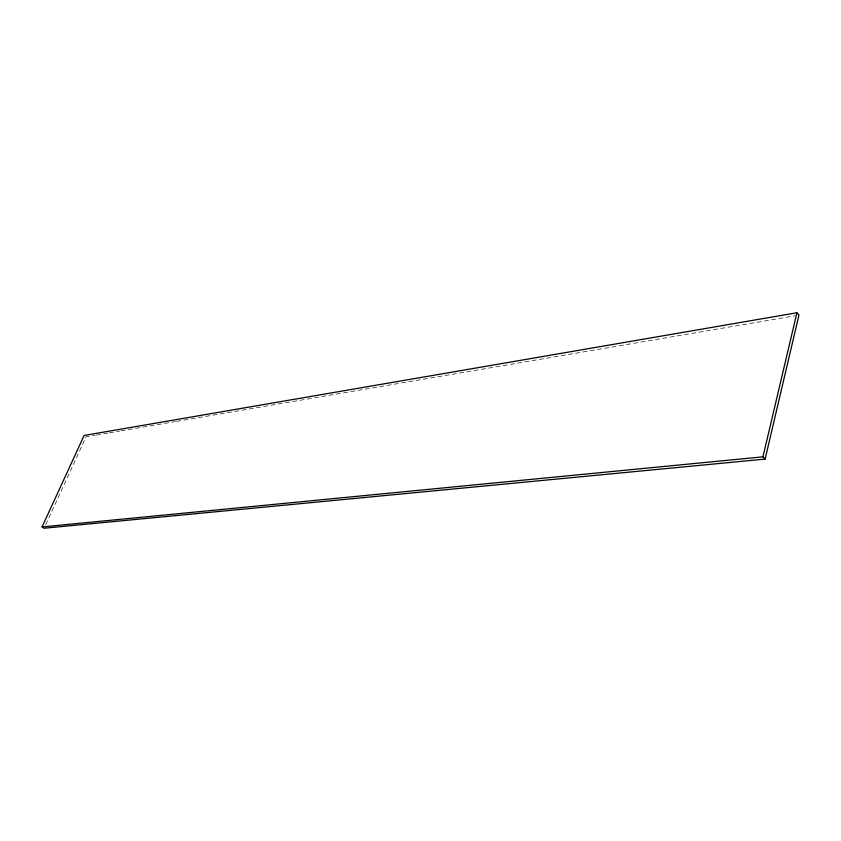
<?xml version="1.0" encoding="UTF-8"?>
<svg xmlns="http://www.w3.org/2000/svg" width="841" height="841" viewBox="0 0 841 841"><rect width="100%" height="100%" fill="white"/><g stroke="black" fill="none" stroke-linecap="round" stroke-linejoin="round"><path stroke-width="0.63" stroke-dasharray="4.21 3.15" d="M45.74 524.679L86.076 436.826L95.128 435.281M96.421 435.06L108.069 433.073M109.362 432.852L119.706 431.086M120.999 430.865L175.338 421.593M176.642 421.373L795.071 315.796"/><path stroke-width="1.26" d="M765.11 459.091L798.95 315.133L796.921 312.757L84.121 435.47L42.05 526.939L44.1 528.243L765.11 459.091L762.934 456.842L42.05 526.939M762.934 456.842L796.921 312.757"/></g></svg>
